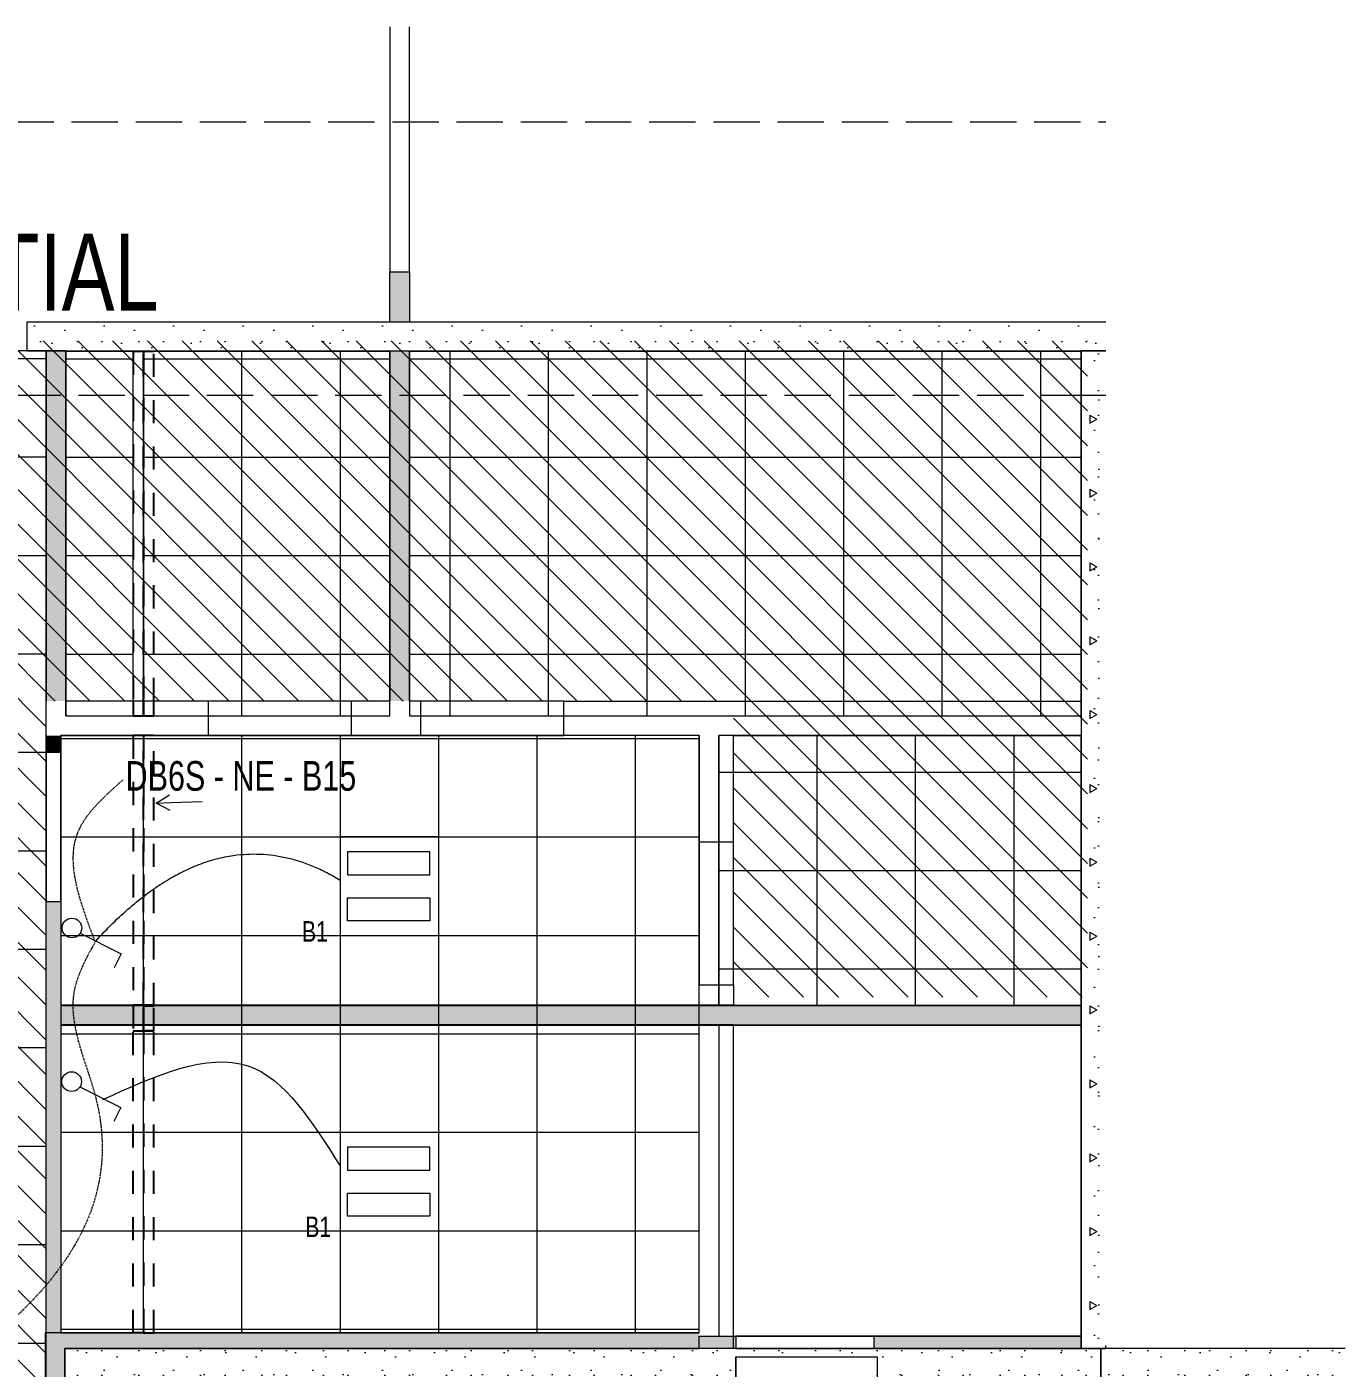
# Model space of a CAD drawing. Header units: millimetres. Extents: x -13681 to 12078, y -5706 to 16092.
# Drawn here: x 4042 to 12078, y 7918 to 16092 of the extents above; entities that cross this region are included whole.
import ezdxf

# ---------------------------------------------------------------- set-up
doc = ezdxf.new("R2010")
doc.units = ezdxf.units.MM
for name, pattern in [('DASHED2', [9.525, 6.35, -3.175]), ('IMPORT-Hidden Line _2_', [391.222223, 282.222223, -109]), ('IMPORT-Small Dashed _2_', [282.222222, 141.111111, -141.111111])]:
    doc.linetypes.add(name, pattern=pattern)
for name, color, linetype, lineweight in [('0_Pen_No__27', 7, 'Continuous', 13), ('0_Pen_No__41', 50, 'Continuous', 25), ('0_Pen_No__87', 251, 'Continuous', 13), ('A-Des_ Ceiling', 7, 'Continuous', 13), ('A-Des_ Ceiling_Pen_No__89', 123, 'Continuous', 13), ('A-Des_ Roofs_Pen_No__92', 23, 'Continuous', 13), ('A-Des_ Walls', 7, 'Continuous', 13), ('A-Des_ Walls_Pen_No__221', 10, 'Continuous', 13), ('A-Des_ Walls_Pen_No__27', 7, 'Continuous', 13), ('A-Des_ Walls_Pen_No__87', 251, 'Continuous', 13), ('A-DETL-____-OTLN', 10, 'Continuous', 13), ('A-DETL-GENF-OTLN', 92, 'Continuous', 25), ('A-Doc_ Reflected Ceiling Plan_Pen_No__85', 151, 'Continuous', 13), ('G-____-____-TEXT', 231, 'Continuous', 13), ('L40 Reflected Ceiling Plans_GF Existing Ground Presentation Plan_2_dwg', 8, 'Continuous', 13), ('New_A-Des_ Ceiling', 7, 'Continuous', 13), ('New_A-Des_ Ceiling_Pen_No__89', 123, 'Continuous', 13), ('New_A-Des_ Walls_Pen_No__193', 9, 'Continuous', 13), ('New_A-Des_ Walls_Pen_No__27', 7, 'Continuous', 13), ('New_A-Des_ Walls_Pen_No__87', 251, 'Continuous', 13)]:
    doc.layers.add(name, color=color, linetype=linetype, lineweight=lineweight)
doc.layers.add('_MEC LIGHTING', color=7, linetype='Continuous')
doc.styles.add('Arial Narrow', font='ARIALN.TTF', dxfattribs={"width": 0.9, "height": 125})
pattern_1 = [(180, (0, 0), (1e-13, 779.423), [48.75, -401.25]), (180, (-225, -389.7), (1e-13, 779.423), [48.75, -401.25]), (240, (0, 0), (-675, 389.71), [48.75, -401.25]), (240, (-450, 0), (-675, 389.71), [48.75, -401.25]), (300, (-48.75, 0), (675, 389.71), [48.75, -401.25]), (300, (-498.75, 0), (675, 389.71), [48.75, -401.25]), (180, (0, -75), (2e-14, 150), [0, -150, 0, -225]), (225, (-75, -75), (-106.066, 106.066), [0, -112.5, 0, -187.5])]

# ---------------------------------------------------------------- blocks, each defined once
blk = doc.blocks.new('L40 Reflected Ceiling Plans_GF Existing Ground Presentation Plan_2_dwg_Slab_21_4-12208790-Existing Enlarged Layout 1 RCP')
at = {"layer": 'A-Des_ Ceiling'}
h = blk.add_hatch(dxfattribs=at)
h.set_pattern_fill('FP_8', color=253, style=0, pattern_type=2)
h.set_pattern_definition([(0, (8259.7, 10950.8), (0, 600), []), (90, (8259.7, 10950.8), (-600, 4e-14), [])])
h.paths.add_polyline_path([(10469.7, 10128.3), (10469.7, 11773.3), (8259.7, 11773.3), (8259.7, 10128.3), (8349.7, 10128.3)])
at = {"layer": 'A-Des_ Ceiling_Pen_No__89', "color": 253}
for p, q in [((10469.7, 11773.3), (8349.7, 11773.3)), ((10469.7, 10179), (10469.7, 11773.3)), ((8259.7, 10128.3), (8349.7, 10128.3))]:
    blk.add_line(p, q, dxfattribs=at)
at = {"layer": 'A-Des_ Ceiling_Pen_No__89', "color": 253, "flags": 128}
for points in [[(8349.7, 11773.3), (8259.7, 11773.3), (8259.7, 10128.3)], [(8349.7, 10128.3), (10469.7, 10128.3), (10469.7, 10179)]]:
    blk.add_lwpolyline(points, dxfattribs=at)
blk = doc.blocks.new('L40 Reflected Ceiling Plans_GF Existing Ground Presentation Plan_2_dwg_Slab_25_4-12208794-Existing Enlarged Layout 1 RCP')
at = {"layer": 'A-Des_ Ceiling'}
h = blk.add_hatch(dxfattribs=at)
h.set_pattern_fill('FP_12', color=253, style=0, pattern_type=2)
h.set_pattern_definition([(0, (3174.7, 5071.1), (0, 600), []), (90, (3174.7, 5071.1), (-600, 4e-14), [])])
h.paths.add_polyline_path([(2189.7, 4008.3), (4159.7, 4008.3), (4159.7, 14118.3), (2189.7, 14118.3), (2189.7, 14113.3), (1269.7, 14113.3), (1269.7, 10098.3), (2189.7, 10098.3), (2189.7, 4953.3)])
at = {"layer": 'A-Des_ Ceiling_Pen_No__89', "color": 253}
for p, q in [((1289.7, 14113.3), (1269.7, 14113.3)), ((2797.2, 14118.3), (2189.7, 14118.3)), ((4042.2, 14118.3), (2797.2, 14118.3)), ((4159.7, 14118.3), (4042.2, 14118.3)), ((4159.7, 11983.3), (4159.7, 14118.3)), ((4159.7, 11773.3), (4159.7, 11983.3)), ((4159.7, 11673), (4159.7, 11773.3)), ((4159.7, 10763), (4159.7, 11673)), ((4159.7, 6393.3), (4159.7, 10763)), ((2189.7, 9056), (2189.7, 8186)), ((2189.7, 8186), (2189.7, 7789.9)), ((2189.7, 7789.9), (2189.7, 6919.9)), ((2189.7, 6919.9), (2189.7, 6423.3)), ((2189.7, 6423.3), (2189.7, 4953.3)), ((4159.7, 5403.3), (4159.7, 6393.3)), ((4159.7, 4008.3), (4159.7, 5403.3)), ((2189.7, 4953.3), (2189.7, 4008.3)), ((2189.7, 4008.3), (2210.7, 4008.3)), ((2210.7, 4008.3), (4154.7, 4008.3)), ((4154.7, 4008.3), (4159.7, 4008.3))]:
    blk.add_line(p, q, dxfattribs=at)
at = {"layer": 'A-Des_ Ceiling_Pen_No__89', "color": 253, "flags": 128}
for points in [[(1269.7, 14113.3), (1269.7, 10098.3), (2189.7, 10098.3), (2189.7, 9056)], [(2189.7, 14118.3), (2189.7, 14113.3), (1289.7, 14113.3)]]:
    blk.add_lwpolyline(points, dxfattribs=at)
blk = doc.blocks.new('L40 Reflected Ceiling Plans_GF Existing Ground Presentation Plan_2_dwg_Slab_30_4-12208799-Existing Enlarged Layout 1 RCP')
at = {"layer": 'A-Des_ Ceiling'}
h = blk.add_hatch(dxfattribs=at)
h.set_pattern_fill('FP_13', color=253, style=0, pattern_type=2)
h.set_pattern_definition([(0, (4753, 12869.2), (0, 600), []), (90, (4753, 12869.2), (-600, 4e-14), [])])
h.paths.add_polyline_path([(5639.1, 11893.3), (6254.7, 11893.3), (6254.7, 14113.3), (4753, 14113.3), (4753, 11893.3)])
at = {"layer": 'A-Des_ Ceiling_Pen_No__89', "color": 253}
for p, q in [((6254.7, 11983.3), (6254.7, 14113.3)), ((4753, 11983.3), (4753, 11893.3))]:
    blk.add_line(p, q, dxfattribs=at)
at = {"layer": 'A-Des_ Ceiling_Pen_No__89', "color": 253, "flags": 128}
for points in [[(6254.7, 14113.3), (4753, 14113.3), (4753, 11983.3)], [(4753, 11893.3), (6254.7, 11893.3), (6254.7, 11983.3)]]:
    blk.add_lwpolyline(points, dxfattribs=at)
blk = doc.blocks.new('L40 Reflected Ceiling Plans_GF Existing Ground Presentation Plan_2_dwg_Slab_31_4-12208800-Existing Enlarged Layout 1 RCP')
at = {"layer": 'A-Des_ Ceiling'}
h = blk.add_hatch(dxfattribs=at)
h.set_pattern_fill('FP_14', color=253, style=0, pattern_type=2)
h.set_pattern_definition([(0, (4279.7, 12869.2), (0, 600), []), (90, (4279.7, 12869.2), (-600, 4e-14), [])])
h.paths.add_polyline_path([(4279.7, 11893.3), (4690.3, 11893.3), (4690.3, 14113.3), (4279.7, 14113.3), (4279.7, 11983.3)])
at = {"layer": 'A-Des_ Ceiling_Pen_No__89', "color": 253}
for p, q in [((4279.7, 14113.3), (4279.7, 11983.3)), ((4279.7, 11983.3), (4279.7, 11893.3))]:
    blk.add_line(p, q, dxfattribs=at)
at = {"layer": 'A-Des_ Ceiling_Pen_No__89', "color": 253, "flags": 128}
for points in [[(4690.3, 11983.3), (4690.3, 14113.3), (4279.7, 14113.3)], [(4279.7, 11893.3), (4690.3, 11893.3), (4690.3, 11983.3)]]:
    blk.add_lwpolyline(points, dxfattribs=at)
blk = doc.blocks.new('L40 Reflected Ceiling Plans_GF Existing Ground Presentation Plan_2_dwg_Slab_32_4-12208801-Existing Enlarged Layout 1 RCP')
at = {"layer": 'A-Des_ Ceiling'}
h = blk.add_hatch(dxfattribs=at)
h.set_pattern_fill('FP_15', color=253, style=0, pattern_type=2)
h.set_pattern_definition([(0, (8422.2, 12869.2), (0, 600), []), (90, (8422.2, 12869.2), (-600, 4e-14), [])])
h.paths.add_polyline_path([(8261.2, 11893.3), (10469.7, 11893.3), (10469.7, 14113.3), (6374.7, 14113.3), (6374.7, 11893.3)])
at = {"layer": 'A-Des_ Ceiling_Pen_No__89', "color": 253}
for p, q in [((6374.7, 14113.3), (6374.7, 11983.3)), ((10469.7, 14113.3), (6374.7, 14113.3)), ((10469.7, 11893.3), (10469.7, 14113.3)), ((6374.7, 11983.3), (6374.7, 11893.3)), ((6374.7, 11893.3), (8349.7, 11893.3)), ((8349.7, 11893.3), (10469.7, 11893.3))]:
    blk.add_line(p, q, dxfattribs=at)
blk = doc.blocks.new('L40 Reflected Ceiling Plans_GF Existing Ground Presentation Plan_2_dwg_Slab_46_4-12208815-Existing Enlarged Layout 1 RCP')
at = {"layer": 'A-Des_ Ceiling_Pen_No__89', "color": 253}
for p, q in [((10469.7, 10008.3), (8349.7, 10008.3)), ((10469.7, 8113.3), (10469.7, 10008.3)), ((8259.7, 8113.3), (8364.7, 8113.3)), ((8364.7, 8113.3), (9204.7, 8113.3)), ((9204.7, 8113.3), (10469.7, 8113.3))]:
    blk.add_line(p, q, dxfattribs=at)
at = {"layer": 'A-Des_ Ceiling_Pen_No__89', "color": 253, "flags": 128}
blk.add_lwpolyline([(8349.7, 10008.3), (8259.7, 10008.3), (8259.7, 8113.3)], dxfattribs=at)
blk = doc.blocks.new('L40 Reflected Ceiling Plans_GF Existing Ground Presentation Plan_2_dwg_Slab_47_4-12208816-Existing Enlarged Layout 1 RCP')
at = {"layer": 'New_A-Des_ Ceiling'}
h = blk.add_hatch(dxfattribs=at)
h.set_pattern_fill('FP_17', color=253, style=0, pattern_type=2)
h.set_pattern_definition([(0, (4753, 8155.3), (0, 600), []), (90, (4753, 8155.3), (-600, 4e-14), [])])
h.paths.add_polyline_path([(5639.1, 8133.3), (8139.7, 8133.3), (8139.7, 11773.3), (4249.7, 11773.3), (4249.7, 8133.3), (4274.7, 8133.3)])
at = {"layer": 'New_A-Des_ Ceiling_Pen_No__89', "color": 253}
for p, q in [((4249.7, 11773.3), (4249.7, 11673)), ((4249.7, 11673), (4249.7, 10763)), ((4249.7, 10763), (4249.7, 8133.3)), ((4249.7, 8133.3), (8139.7, 8133.3))]:
    blk.add_line(p, q, dxfattribs=at)
at = {"layer": 'New_A-Des_ Ceiling_Pen_No__89', "color": 253, "flags": 128}
blk.add_lwpolyline([(8139.7, 8133.3), (8139.7, 11773.3), (4249.7, 11773.3)], dxfattribs=at)
blk = doc.blocks.new('L40 Reflected Ceiling Plans_GF Existing Ground Presentation Plan_2_dwg_Wall_11_4-12208829-Existing Enlarged Layout 1 RCP')
at = {"layer": 'A-Des_ Walls'}
for points in [[(4274.7, 8038.3), (4274.7, 8133.3), (4154.7, 8133.3), (4249.7, 8058.1)], [(4274.7, 8038.3), (4274.7, 8038.3), (4154.7, 8133.3), (4154.7, 8038.3), (4249.7, 8038.3)], [(4274.7, 6393.3), (4274.7, 8038.3), (4154.7, 8038.3), (4154.7, 6393.3), (4159.7, 6393.3)], [(4154.7, 4008.3), (4274.7, 4008.3), (4274.7, 5403.3), (4154.7, 5403.3), (4154.7, 4014.8)]]:
    blk.add_hatch(color=10, dxfattribs=at).paths.add_polyline_path(points)
at = {"layer": 'A-Des_ Walls_Pen_No__27', "color": 253}
for p, q in [((4274.7, 8133.3), (4249.7, 8133.3)), ((4274.7, 7798.3), (4274.7, 8038.3)), ((4274.7, 7793.4), (4274.7, 7798.3)), ((4274.7, 4008.3), (4154.7, 4008.3))]:
    blk.add_line(p, q, dxfattribs=at)
at = {"layer": 'A-Des_ Walls_Pen_No__27', "color": 253, "flags": 128}
for points in [[(4249.7, 8133.3), (4154.7, 8133.3), (4154.7, 6393.3), (4274.7, 6393.3), (4274.7, 7793.4)], [(4154.7, 4008.3), (4154.7, 5403.3), (4274.7, 5403.3), (4274.7, 4008.3)]]:
    blk.add_lwpolyline(points, dxfattribs=at)
at = {"layer": 'A-Des_ Walls_Pen_No__87', "color": 253, "flags": 128}
for points in [[(4154.7, 6393.3), (4154.7, 5898.3), (4154.7, 5403.3)], [(4274.7, 5403.3), (4274.7, 5898.3), (4274.7, 6393.3)]]:
    blk.add_lwpolyline(points, dxfattribs=at)
blk = doc.blocks.new('L40 Reflected Ceiling Plans_GF Existing Ground Presentation Plan_2_dwg_Wall_44_4-12208891-Existing Enlarged Layout 1 RCP')
at = {"layer": '0_Pen_No__27', "color": 253}
for p, q in [((5149.7, 11983.3), (4279.7, 11983.3)), ((6254.7, 11983.3), (6019.7, 11983.3)), ((6444.7, 11983.3), (6374.7, 11983.3)), ((7314.7, 11983.3), (10469.7, 11983.3)), ((8349.7, 11773.3), (10469.7, 11773.3))]:
    blk.add_line(p, q, dxfattribs=at)
at = {"layer": '0_Pen_No__27', "color": 253, "flags": 128}
for points in [[(4249.7, 11773.3), (5149.7, 11773.3), (5149.7, 11903.3), (5149.7, 11983.3)], [(6019.7, 11983.3), (6019.7, 11903.3), (6019.7, 11773.3), (6444.7, 11773.3), (6444.7, 11903.3), (6444.7, 11983.3)], [(8139.7, 11773.3), (7314.7, 11773.3), (7314.7, 11903.3), (7314.7, 11983.3)]]:
    blk.add_lwpolyline(points, dxfattribs=at)
at = {"layer": '0_Pen_No__87', "color": 253, "flags": 128}
for points in [[(6019.7, 11983.3), (5584.7, 11983.3), (5149.7, 11983.3)], [(7314.7, 11983.3), (6879.7, 11983.3), (6444.7, 11983.3)], [(5149.7, 11773.3), (5584.7, 11773.3), (6019.7, 11773.3)], [(6444.7, 11773.3), (6879.7, 11773.3), (7314.7, 11773.3)]]:
    blk.add_lwpolyline(points, dxfattribs=at)
at = {"layer": 'A-Des_ Walls_Pen_No__27', "color": 253}
blk.add_line((4159.7, 11773.3), (4159.7, 11983.3), dxfattribs=at)
blk = doc.blocks.new('L40 Reflected Ceiling Plans_GF Existing Ground Presentation Plan_2_dwg_Wall_45_4-12208892-Existing Enlarged Layout 1 RCP')
at = {"layer": 'A-Des_ Walls'}
blk.add_hatch(color=10, dxfattribs=at).paths.add_polyline_path([(4279.7, 11983.3), (4279.7, 14118.3), (4159.7, 14118.3), (4159.7, 11983.3)])
at = {"layer": 'A-Des_ Walls_Pen_No__27', "color": 253}
for p, q in [((4279.7, 14118.3), (4159.7, 14118.3)), ((4159.7, 14118.3), (4159.7, 11983.3)), ((4279.7, 11983.3), (4279.7, 14118.3))]:
    blk.add_line(p, q, dxfattribs=at)
blk = doc.blocks.new('L40 Reflected Ceiling Plans_GF Existing Ground Presentation Plan_2_dwg_Wall_49_4-12208896-Existing Enlarged Layout 1 RCP')
at = {"layer": 'A-Des_ Walls'}
blk.add_hatch(color=10, dxfattribs=at).paths.add_polyline_path([(6254.7, 11983.3), (6374.7, 11983.3), (6374.7, 14113.3), (6254.7, 14113.3), (6254.7, 12707.9)])
at = {"layer": 'A-Des_ Walls_Pen_No__27', "color": 253}
for p, q in [((6254.7, 14113.3), (6254.7, 11983.3)), ((6374.7, 11983.3), (6374.7, 14113.3))]:
    blk.add_line(p, q, dxfattribs=at)
blk = doc.blocks.new('L40 Reflected Ceiling Plans_GF Existing Ground Presentation Plan_2_dwg_Wall_50_4-12208898-Existing Enlarged Layout 1 RCP')
at = {"layer": '0_Pen_No__27', "color": 253}
for p, q in [((8349.7, 11124.8), (8349.7, 11773.3)), ((8349.7, 10254.8), (8349.7, 10179)), ((8349.7, 10179), (8349.7, 10128.3)), ((8349.7, 8113.3), (8349.7, 10008.3)), ((8349.7, 8038.3), (8349.7, 8113.3))]:
    blk.add_line(p, q, dxfattribs=at)
at = {"layer": '0_Pen_No__27', "color": 253, "flags": 128}
for points in [[(8139.7, 11773.3), (8139.7, 11124.8), (8269.7, 11124.8), (8349.7, 11124.8)], [(8139.7, 8133.3), (8139.7, 10254.8), (8269.7, 10254.8), (8349.7, 10254.8)]]:
    blk.add_lwpolyline(points, dxfattribs=at)
at = {"layer": '0_Pen_No__87', "color": 253, "flags": 128}
for points in [[(8139.7, 11124.8), (8139.7, 10689.8), (8139.7, 10254.8)], [(8349.7, 10254.8), (8349.7, 10689.8), (8349.7, 11124.8)]]:
    blk.add_lwpolyline(points, dxfattribs=at)
at = {"layer": 'A-Des_ Walls_Pen_No__27', "color": 253}
blk.add_line((8349.7, 8038.3), (8139.7, 8038.3), dxfattribs=at)
blk = doc.blocks.new('L40 Reflected Ceiling Plans_GF Existing Ground Presentation Plan_2_dwg_Wall_51_4-12208899-Existing Enlarged Layout 1 RCP')
at = {"layer": 'A-Des_ Walls'}
h = blk.add_hatch(dxfattribs=at)
h.set_pattern_fill('FP_20', color=253, style=0, pattern_type=2)
h.set_pattern_definition([(270, (0, 0), (779.423, 5e-14), [48.75, -401.25]), (270, (389.7, -225), (779.423, 5e-14), [48.75, -401.25]), (330, (0, 0), (389.71, 675), [48.75, -401.25]), (330, (0, -450), (389.71, 675), [48.75, -401.25]), (30, (0, -48.75), (-389.71, 675), [48.75, -401.25]), (30, (0, -498.75), (-389.71, 675), [48.75, -401.25]), (270, (75, 0), (150, 9e-15), [0, -150, 0, -225]), (315, (75, -75), (106.066, 106.066), [0, -112.5, 0, -187.5])])
h.paths.add_polyline_path([(10589.7, 8038.3), (10619.7, 8038.3), (10619.7, 14118.3), (10469.7, 14118.3), (10469.7, 8038.3)])
at = {"layer": 'A-Des_ Walls', "color": 253}
for p, q in [((10508.2, 14118.3), (10469.7, 14118.3)), ((10469.7, 14118.3), (10469.7, 10179)), ((10619.7, 14118.3), (10508.2, 14118.3)), ((10469.7, 10179), (10469.7, 10128.3)), ((10469.7, 10128.3), (10469.7, 10008.3)), ((10469.7, 10008.3), (10469.7, 8113.3)), ((10619.7, 8038.3), (10619.7, 8056.4))]:
    blk.add_line(p, q, dxfattribs=at)
at = {"layer": 'A-Des_ Walls', "color": 253, "flags": 128}
blk.add_lwpolyline([(10469.7, 8113.3), (10469.7, 8038.3), (10619.7, 8038.3)], dxfattribs=at)
at = {"layer": 'A-Des_ Walls_Pen_No__27', "color": 253}
for p, q in [((10469.7, 14118.3), (10469.7, 11983.3)), ((10469.7, 11773.3), (10469.7, 10179)), ((10469.7, 10179), (10469.7, 10128.3)), ((10469.7, 10128.3), (10469.7, 10008.3)), ((10469.7, 10008.3), (10469.7, 8113.3)), ((10469.7, 8113.3), (10469.7, 8038.3)), ((10619.7, 8038.3), (10619.7, 8056.4))]:
    blk.add_line(p, q, dxfattribs=at)
blk = doc.blocks.new('L40 Reflected Ceiling Plans_GF Existing Ground Presentation Plan_2_dwg_Wall_52_4-12208900-Existing Enlarged Layout 1 RCP')
at = {"layer": 'A-Des_ Walls'}
blk.add_hatch(color=10, dxfattribs=at).paths.add_polyline_path([(8139.7, 8038.3), (8139.7, 8133.3), (4274.7, 8133.3), (4274.7, 8038.3), (5639.1, 8038.3)])
at = {"layer": 'A-Des_ Walls_Pen_No__27', "color": 253}
for p, q in [((8139.7, 8133.3), (4274.7, 8133.3)), ((4274.7, 8038.3), (8139.7, 8038.3))]:
    blk.add_line(p, q, dxfattribs=at)
blk = doc.blocks.new('L40 Reflected Ceiling Plans_GF Existing Ground Presentation Plan_2_dwg_Wall_53_4-12208902-Existing Enlarged Layout 1 RCP')
at = {"layer": 'A-Des_ Walls'}
for points in [[(8364.7, 8038.3), (8364.7, 8113.3), (8139.7, 8113.3), (8139.7, 8038.3)], [(9224.7, 8038.3), (10469.7, 8038.3), (10469.7, 8113.3), (9204.7, 8113.3), (9204.7, 8038.3)]]:
    blk.add_hatch(color=10, dxfattribs=at).paths.add_polyline_path(points)
at = {"layer": 'A-Des_ Walls_Pen_No__27', "color": 253}
for p, q in [((9204.7, 8113.3), (9204.7, 8038.3)), ((8364.7, 8038.3), (8139.7, 8038.3)), ((9204.7, 8038.3), (10469.7, 8038.3))]:
    blk.add_line(p, q, dxfattribs=at)
at = {"layer": 'A-Des_ Walls_Pen_No__27', "color": 253, "flags": 128}
for points in [[(8139.7, 8038.3), (8139.7, 8113.3), (8364.7, 8113.3), (8364.7, 8038.3)], [(10469.7, 8038.3), (10469.7, 8113.3), (9204.7, 8113.3)]]:
    blk.add_lwpolyline(points, dxfattribs=at)
at = {"layer": 'A-Des_ Walls_Pen_No__87', "color": 253}
for p, q in [((9204.7, 8113.3), (8364.7, 8113.3)), ((8364.7, 8038.3), (9204.7, 8038.3))]:
    blk.add_line(p, q, dxfattribs=at)
blk = doc.blocks.new('L40 Reflected Ceiling Plans_GF Existing Ground Presentation Plan_2_dwg_Wall_54_4-12208903-Existing Enlarged Layout 1 RCP')
at = {"layer": 'A-Des_ Walls'}
blk.add_hatch(color=10, dxfattribs=at).paths.add_polyline_path([(10469.7, 10008.3), (10469.7, 10128.3), (8349.7, 10128.3), (8349.7, 10008.3)])
at = {"layer": 'A-Des_ Walls_Pen_No__221', "color": 253, "flags": 128}
blk.add_lwpolyline([(8349.7, 10008.3), (10469.7, 10008.3), (10469.7, 10128.3), (8349.7, 10128.3)], dxfattribs=at)
blk = doc.blocks.new('L40 Reflected Ceiling Plans_GF Existing Ground Presentation Plan_2_dwg_Wall_83_4-12208945-Existing Enlarged Layout 1 RCP')
at = {"layer": 'A-Des_ Walls'}
h = blk.add_hatch(dxfattribs=at)
h.set_pattern_fill('FP_18', color=253, style=0, pattern_type=2)
h.set_pattern_definition(pattern_1)
h.paths.add_polyline_path([(11999.7, 7798.3), (12078.4, 7798.3), (12078.4, 8038.3), (10589.7, 8038.3), (10589.7, 7798.3)])
at = {"layer": 'A-Des_ Walls', "color": 253}
for p, q in [((10589.7, 8038.3), (10589.7, 7798.3)), ((12078.4, 8038.3), (10589.7, 8038.3)), ((10589.7, 7798.3), (11999.7, 7798.3)), ((11999.7, 7798.3), (12078.4, 7798.3))]:
    blk.add_line(p, q, dxfattribs=at)
at = {"layer": 'A-Des_ Walls_Pen_No__27', "color": 253}
for p, q in [((12078.4, 8038.3), (10589.7, 8038.3)), ((10589.7, 7798.3), (11999.7, 7798.3))]:
    blk.add_line(p, q, dxfattribs=at)
blk = doc.blocks.new('L40 Reflected Ceiling Plans_GF Existing Ground Presentation Plan_2_dwg_Wall_118_4-12209002-Existing Enlarged Layout 1 RCP')
at = {"layer": 'A-Des_ Walls'}
for points in [[(6374.7, 14293.3), (6374.7, 14598.3), (6254.7, 14598.3), (6254.7, 14293.3)], [(6374.7, 14113.3), (6374.7, 14118.3), (6254.7, 14118.3), (6254.7, 14113.3)]]:
    blk.add_hatch(color=10, dxfattribs=at).paths.add_polyline_path(points)
at = {"layer": 'A-Des_ Walls_Pen_No__27', "color": 253}
for p, q in [((6374.7, 14598.3), (6374.7, 14293.3)), ((6374.7, 14293.3), (6254.7, 14293.3)), ((6254.7, 14118.3), (6374.7, 14118.3)), ((6254.7, 14113.3), (6254.7, 14118.3)), ((6374.7, 14118.3), (6374.7, 14113.3))]:
    blk.add_line(p, q, dxfattribs=at)
at = {"layer": 'A-Des_ Walls_Pen_No__27', "color": 253, "flags": 128}
blk.add_lwpolyline([(6254.7, 14293.3), (6254.7, 14598.3), (6374.7, 14598.3)], dxfattribs=at)
at = {"layer": 'A-Des_ Walls_Pen_No__87', "color": 253, "flags": 128}
for points in [[(6254.7, 16092.2), (6254.7, 15423.3), (6254.7, 14598.3)], [(6374.7, 14598.3), (6374.7, 15423.3), (6374.7, 16092.2)]]:
    blk.add_lwpolyline(points, dxfattribs=at)
blk = doc.blocks.new('L40 Reflected Ceiling Plans_GF Existing Ground Presentation Plan_2_dwg_Wall_154_4-12209059-Existing Enlarged Layout 1 RCP')
at = {"layer": 'A-Des_ Walls'}
h = blk.add_hatch(dxfattribs=at)
h.set_pattern_fill('FP_18', color=253, style=0, pattern_type=2)
h.set_pattern_definition(pattern_1)
h.paths.add_polyline_path([(10619.7, 14118.3), (10619.7, 14293.3), (4042.2, 14293.3), (4042.2, 14118.3), (10508.2, 14118.3)])
at = {"layer": 'A-Des_ Walls', "color": 253}
for p, q in [((4042.2, 14179), (4042.2, 14118.3)), ((4042.2, 14118.3), (10508.2, 14118.3)), ((10508.2, 14118.3), (10619.7, 14118.3))]:
    blk.add_line(p, q, dxfattribs=at)
at = {"layer": 'A-Des_ Walls', "color": 253, "flags": 128}
blk.add_lwpolyline([(10619.7, 14293.3), (4042.2, 14293.3), (4042.2, 14238.3), (4042.2, 14179)], dxfattribs=at)
at = {"layer": 'A-Des_ Walls_Pen_No__27', "color": 253, "flags": 128}
for points in [[(10619.7, 14293.3), (4042.2, 14293.3), (4042.2, 14238.3), (4042.2, 14179)], [(4042.2, 14179), (4042.2, 14118.3), (10469.7, 14118.3)]]:
    blk.add_lwpolyline(points, dxfattribs=at)
blk = doc.blocks.new('L40 Reflected Ceiling Plans_GF Existing Ground Presentation Plan_2_dwg_Wall_161_4-12209070-Existing Enlarged Layout 1 RCP')
at = {"layer": 'New_A-Des_ Walls_Pen_No__193'}
for points in [[(4249.7, 11673), (4249.7, 11773.3), (4159.7, 11773.3), (4159.7, 11673)], [(4159.7, 8133.3), (4249.7, 8133.3), (4249.7, 10763), (4159.7, 10763), (4159.7, 10179)]]:
    blk.add_hatch(color=10, dxfattribs=at).paths.add_polyline_path(points)
at = {"layer": 'New_A-Des_ Walls_Pen_No__27', "color": 253}
for p, q in [((4159.7, 11773.3), (4159.7, 11673)), ((4159.7, 8133.3), (4159.7, 10763)), ((4249.7, 8133.3), (4159.7, 8133.3))]:
    blk.add_line(p, q, dxfattribs=at)
at = {"layer": 'New_A-Des_ Walls_Pen_No__27', "color": 253, "flags": 128}
for points in [[(4159.7, 11673), (4249.7, 11673), (4249.7, 11773.3)], [(4159.7, 10763), (4249.7, 10763), (4249.7, 8133.3)]]:
    blk.add_lwpolyline(points, dxfattribs=at)
at = {"layer": 'New_A-Des_ Walls_Pen_No__87', "color": 253, "flags": 128}
for points in [[(4159.7, 11673), (4159.7, 11218), (4159.7, 10763)], [(4249.7, 10763), (4249.7, 11218), (4249.7, 11673)]]:
    blk.add_lwpolyline(points, dxfattribs=at)
blk = doc.blocks.new('L40 Reflected Ceiling Plans_GF Existing Ground Presentation Plan_2_dwg_Roof_1_4-12209086-Existing Enlarged Layout 1 RCP')
at = {"layer": 'A-Des_ Roofs_Pen_No__92', "color": 253, "linetype": 'IMPORT-Hidden Line _2_'}
for p, q in [((-13681.2, 15514.2), (10619.7, 15514.2)), ((10508.2, 13845.1), (1289.7, 13845.1)), ((10619.7, 13845.1), (10508.2, 13845.1))]:
    blk.add_line(p, q, dxfattribs=at)
blk = doc.blocks.new('L40 Reflected Ceiling Plans_GF Existing Ground Presentation Plan_2_dwg_Wall_167_4-12209103-Existing Enlarged Layout 1 RCP')
at = {"layer": 'A-Des_ Walls'}
h = blk.add_hatch(dxfattribs=at)
h.set_pattern_fill('FP_18', color=253, style=0, pattern_type=2)
h.set_pattern_definition(pattern_1)
h.paths.add_polyline_path([(9224.7, 7798.3), (10589.7, 7798.3), (10589.7, 8038.3), (4274.7, 8038.3), (4274.7, 7798.3), (8364.7, 7798.3), (8364.7, 7988.3), (9224.7, 7988.3)])
at = {"layer": 'A-Des_ Walls', "color": 253, "flags": 128}
blk.add_lwpolyline([(4274.7, 7798.3), (8364.7, 7798.3), (8364.7, 7848.3), (8364.7, 7988.3), (8794.7, 7988.3), (9224.7, 7988.3), (9224.7, 7848.3), (9224.7, 7798.3), (10589.7, 7798.3), (10589.7, 8038.3), (4274.7, 8038.3)], close=True, dxfattribs=at)
at = {"layer": 'A-Des_ Walls_Pen_No__27', "color": 253}
blk.add_line((10469.7, 8038.3), (7199.7, 8038.3), dxfattribs=at)
at = {"layer": 'A-Des_ Walls_Pen_No__27', "color": 253, "flags": 128}
for points in [[(6999.7, 8038.3), (4274.7, 8038.3), (4274.7, 7798.3), (6999.7, 7798.3)], [(8364.7, 7988.3), (8364.7, 7848.3), (8364.7, 7798.3), (7199.7, 7798.3)], [(9224.7, 7988.3), (9224.7, 7848.3), (9224.7, 7798.3), (10589.7, 7798.3)]]:
    blk.add_lwpolyline(points, dxfattribs=at)
at = {"layer": 'A-Des_ Walls_Pen_No__87', "color": 253, "flags": 128}
blk.add_lwpolyline([(8364.7, 7798.3), (8794.7, 7798.3), (9224.7, 7798.3)], dxfattribs=at)
blk = doc.blocks.new('L40 Reflected Ceiling Plans_GF Existing Ground Presentation Plan_2_dwg_ARROWHEAD_14-12209140-Existing Enlarged Layout 1 RCP')
at = {"layer": 'A-Doc_ Reflected Ceiling Plan_Pen_No__85', "color": 253}
blk.add_line((0, 0), (-1, 0), dxfattribs=at)
at = {"layer": 'A-Doc_ Reflected Ceiling Plan_Pen_No__85', "color": 253, "flags": 128}
blk.add_lwpolyline([(-0.9093, 0.525), (0, 0), (-0.9093, -0.525)], dxfattribs=at)
blk = doc.blocks.new('L40 Reflected Ceiling Plans_GF Existing Ground Presentation Plan_2_dwg-12074158-Existing Enlarged Layout 1 RCP')
at = {"layer": '0_Pen_No__41', "color": 213, "linetype": 'IMPORT-Small Dashed _2_'}
for p, q in [((4690.3, 14113.3), (4690.3, 11983.3)), ((4753, 14113.3), (4690.3, 14113.3)), ((4753, 11983.3), (4753, 14113.3)), ((4753, 14113.3), (4753, 11983.3)), ((4815.7, 14113.3), (4753, 14113.3)), ((4815.7, 11983.3), (4815.7, 14113.3)), ((4690.3, 11983.3), (4690.3, 11893.3)), ((4753, 11893.3), (4753, 11983.3)), ((4753, 11983.3), (4753, 11893.3)), ((4815.7, 11893.3), (4815.7, 11983.3)), ((4690.3, 11893.3), (4753, 11893.3)), ((4753, 11893.3), (4815.7, 11893.3)), ((4690.3, 11773.3), (4690.3, 10129.9)), ((4753, 11773.3), (4690.3, 11773.3)), ((4753, 10129.9), (4753, 11773.3)), ((4753, 11773.3), (4753, 10126.1)), ((4815.7, 11773.3), (4753, 11773.3)), ((4815.7, 10126.1), (4815.7, 11773.3)), ((4690.3, 10129.9), (4753, 10129.9)), ((4690.3, 10129.9), (4690.3, 9973.3)), ((4753, 10129.9), (4690.3, 10129.9)), ((4753, 9973.3), (4753, 10129.9)), ((4753, 10129.9), (4753, 9973.3)), ((4815.7, 10129.9), (4753, 10129.9)), ((4753, 10126.1), (4815.7, 10126.1)), ((4815.7, 9973.3), (4815.7, 10129.9)), ((4690.3, 9973.3), (4753, 9973.3)), ((4690.3, 9973.3), (4753, 9973.3)), ((4690.3, 8133.3), (4690.3, 9973.3)), ((4753, 9973.3), (4815.7, 9973.3)), ((4753, 9973.3), (4753, 8133.3)), ((4815.7, 9973.3), (4753, 9973.3)), ((4753, 9973.3), (4753, 8133.3)), ((4815.7, 8133.3), (4815.7, 9973.3)), ((4753, 8133.3), (4690.3, 8133.3)), ((4753, 8133.3), (4815.7, 8133.3))]:
    blk.add_line(p, q, dxfattribs=at)
at = {"layer": 'A-Doc_ Reflected Ceiling Plan_Pen_No__85', "color": 253}
blk.add_line((4922.3, 11364.9), (5111.3, 11371.5), dxfattribs=at)
for name in ['L40 Reflected Ceiling Plans_GF Existing Ground Presentation Plan_2_dwg_Wall_118_4-12209002-Existing Enlarged Layout 1 RCP', 'L40 Reflected Ceiling Plans_GF Existing Ground Presentation Plan_2_dwg_Roof_1_4-12209086-Existing Enlarged Layout 1 RCP', 'L40 Reflected Ceiling Plans_GF Existing Ground Presentation Plan_2_dwg_Wall_154_4-12209059-Existing Enlarged Layout 1 RCP', 'L40 Reflected Ceiling Plans_GF Existing Ground Presentation Plan_2_dwg_Slab_25_4-12208794-Existing Enlarged Layout 1 RCP', 'L40 Reflected Ceiling Plans_GF Existing Ground Presentation Plan_2_dwg_Wall_45_4-12208892-Existing Enlarged Layout 1 RCP', 'L40 Reflected Ceiling Plans_GF Existing Ground Presentation Plan_2_dwg_Slab_31_4-12208800-Existing Enlarged Layout 1 RCP', 'L40 Reflected Ceiling Plans_GF Existing Ground Presentation Plan_2_dwg_Slab_30_4-12208799-Existing Enlarged Layout 1 RCP', 'L40 Reflected Ceiling Plans_GF Existing Ground Presentation Plan_2_dwg_Wall_49_4-12208896-Existing Enlarged Layout 1 RCP', 'L40 Reflected Ceiling Plans_GF Existing Ground Presentation Plan_2_dwg_Slab_32_4-12208801-Existing Enlarged Layout 1 RCP', 'L40 Reflected Ceiling Plans_GF Existing Ground Presentation Plan_2_dwg_Wall_51_4-12208899-Existing Enlarged Layout 1 RCP', 'L40 Reflected Ceiling Plans_GF Existing Ground Presentation Plan_2_dwg_Wall_44_4-12208891-Existing Enlarged Layout 1 RCP', 'L40 Reflected Ceiling Plans_GF Existing Ground Presentation Plan_2_dwg_Wall_161_4-12209070-Existing Enlarged Layout 1 RCP', 'L40 Reflected Ceiling Plans_GF Existing Ground Presentation Plan_2_dwg_Slab_47_4-12208816-Existing Enlarged Layout 1 RCP', 'L40 Reflected Ceiling Plans_GF Existing Ground Presentation Plan_2_dwg_Wall_50_4-12208898-Existing Enlarged Layout 1 RCP', 'L40 Reflected Ceiling Plans_GF Existing Ground Presentation Plan_2_dwg_Slab_21_4-12208790-Existing Enlarged Layout 1 RCP', 'L40 Reflected Ceiling Plans_GF Existing Ground Presentation Plan_2_dwg_Wall_54_4-12208903-Existing Enlarged Layout 1 RCP', 'L40 Reflected Ceiling Plans_GF Existing Ground Presentation Plan_2_dwg_Slab_46_4-12208815-Existing Enlarged Layout 1 RCP', 'L40 Reflected Ceiling Plans_GF Existing Ground Presentation Plan_2_dwg_Wall_11_4-12208829-Existing Enlarged Layout 1 RCP', 'L40 Reflected Ceiling Plans_GF Existing Ground Presentation Plan_2_dwg_Wall_52_4-12208900-Existing Enlarged Layout 1 RCP', 'L40 Reflected Ceiling Plans_GF Existing Ground Presentation Plan_2_dwg_Wall_53_4-12208902-Existing Enlarged Layout 1 RCP', 'L40 Reflected Ceiling Plans_GF Existing Ground Presentation Plan_2_dwg_Wall_167_4-12209103-Existing Enlarged Layout 1 RCP', 'L40 Reflected Ceiling Plans_GF Existing Ground Presentation Plan_2_dwg_Wall_83_4-12208945-Existing Enlarged Layout 1 RCP']:
    blk.add_blockref(name, (0, 0))
at = {"xscale": 91.20000000000002, "yscale": 91.20000000000002, "zscale": 91.20000000000002, "rotation": 181.9998032293446}
blk.add_blockref('L40 Reflected Ceiling Plans_GF Existing Ground Presentation Plan_2_dwg_ARROWHEAD_14-12209140-Existing Enlarged Layout 1 RCP', (4831.2, 11361.7), dxfattribs=at)

msp = doc.modelspace()

# ---------------------------------------------------------------- hatches: boundary and pattern name
at = {"true_color": 0xed1f24}
h = msp.add_hatch(color=240, dxfattribs=at)
h.dxf.hatch_style = 1
h.paths.add_polyline_path([(4690.3, 10129), (4249.7, 10129), (4249.7, 10008.2), (4690.3, 10008.2)])
edge = h.paths.add_edge_path()
edge.add_spline(control_points=[(6872.9, 10008.2), (6869.9, 10069), (6860.8, 10129)], knot_values=[0.965741, 0.965741, 0.965741, 1.132858, 1.132858, 1.132858], degree=2, periodic=0)
edge.add_line((6860.8, 10129), (4815.7, 10129))
edge.add_line((4815.7, 10129), (4815.7, 10126.1))
edge.add_line((4815.7, 10126.1), (4815.7, 10008.2))
edge.add_line((4815.7, 10008.2), (6872.9, 10008.2))
edge = h.paths.add_edge_path()
edge.add_line((8139.7, 10129), (6860.8, 10129))
edge.add_spline(control_points=[(6860.8, 10129), (6869.9, 10069), (6872.9, 10008.2)], knot_values=[0.965741, 0.965741, 0.965741, 1.132858, 1.132858, 1.132858], degree=2, periodic=0)
edge.add_line((6872.9, 10008.2), (8139.7, 10008.2))
edge.add_line((8139.7, 10008.2), (8139.7, 10129))
h.paths.add_polyline_path([(10469.7, 10128.3), (8349.7, 10128.3), (8259.7, 10128.3), (8139.7, 10128.3), (8139.7, 10008.2), (8259.7, 10008.2), (8259.7, 10008.3), (8349.7, 10008.3), (10469.7, 10008.3)])
h = msp.add_hatch(color=240, dxfattribs=at)
h.dxf.hatch_style = 1
h.paths.add_polyline_path([(4753, 10129), (4690.3, 10129), (4690.3, 10008.2), (4753, 10008.2)])
h.paths.add_polyline_path([(4815.7, 10126.1), (4753, 10126.1), (4753, 10008.2), (4815.7, 10008.2)])
at = {"layer": 'A-DETL-GENF-OTLN', "lineweight": 13}
h = msp.add_hatch(dxfattribs=at)
h.set_pattern_fill('FP_23', color=130, style=0, pattern_type=2)
h.set_pattern_definition([(135, (-99.47, -36.2), (-106.066, -106.066), [])])
h.paths.add_polyline_path([(12064.6, 1373.3), (12064.6, 7793.4), (4159.7, 7793.4), (4159.7, 11983.3), (8349.7, 11983.3), (8349.7, 10179), (10508.2, 10179), (10508.2, 14179), (1289.7, 14179), (1289.7, 10179), (2210.7, 10179), (2210.7, 3825.8), (-929.5, 3825.8), (-929.5, 7793.4), (-3541.9, 7793.4), (-3541.9, 3825.8), (-10849.9, 3825.8), (-10849.9, 1373.3), (5639.1, 1373.3)])

# ---------------------------------------------------------------- linework, layer by layer
for p, q in [((8349.6, 10129), (4248.3, 10129)), ((8349.9, 10008.2), (4249.6, 10008.2))]:
    msp.add_line(p, q)
at = {"layer": '_MEC LIGHTING', "color": 20, "lineweight": 18}
for p, q in [((4367.7, 10568.4), (4617.9, 10442.7)), ((4617.9, 10442.7), (4575.5, 10358.3)), ((4365.8, 9632.2), (4616, 9506.5)), ((4616, 9506.5), (4573.5, 9422.1))]:
    msp.add_line(p, q, dxfattribs=at)
for centre in [(4317.1, 10600.6), (4315.2, 9664.4)]:
    msp.add_circle(centre, 60, dxfattribs=at)
at = {"layer": 'A-DETL-____-OTLN', "color": 20, "lineweight": 18}
for p, q in [((5952.8, 11155.3), (5952.8, 10555.3)), ((6552.8, 11155.3), (5952.8, 11155.3)), ((6552.8, 10555.3), (6552.8, 11155.3)), ((5997.8, 11065.3), (5997.8, 10925.3)), ((6497.8, 11065.3), (5997.8, 11065.3)), ((6497.8, 10925.3), (6497.8, 11065.3)), ((5997.8, 10925.3), (6497.8, 10925.3)), ((5997.8, 10785.3), (6497.8, 10785.3)), ((5997.8, 10645.3), (5997.8, 10785.3)), ((6497.8, 10785.3), (6497.8, 10645.3)), ((6497.8, 10645.3), (5997.8, 10645.3)), ((5952.8, 10555.3), (6552.8, 10555.3)), ((5952.8, 9355.3), (5952.8, 8755.3)), ((6552.8, 9355.3), (5952.8, 9355.3)), ((6552.8, 8755.3), (6552.8, 9355.3)), ((5997.8, 9265.3), (5997.8, 9125.3)), ((6497.8, 9265.3), (5997.8, 9265.3)), ((6497.8, 9125.3), (6497.8, 9265.3)), ((5997.8, 9125.3), (6497.8, 9125.3)), ((5997.8, 8985.3), (6497.8, 8985.3)), ((5997.8, 8845.3), (5997.8, 8985.3)), ((6497.8, 8985.3), (6497.8, 8845.3)), ((6497.8, 8845.3), (5997.8, 8845.3)), ((5952.8, 8755.3), (6552.8, 8755.3))]:
    msp.add_line(p, q, dxfattribs=at)
at = {"layer": 'A-DETL-____-OTLN', "color": 18, "linetype": 'DASHED2', "true_color": 0x000000}
for points in [[(4457.5, 10521), (4354, 11184), (4628.2, 11503)], [(4460.5, 10519.2), (4328.6, 10203.4), (4457.1, 9585.8), (1792.9, 6946.6)]]:
    msp.add_spline(points, degree=3, dxfattribs=at)
at = {"layer": 'A-DETL-____-OTLN', "color": 20, "lineweight": 18}
msp.add_open_spline([(4462, 10521.1), (5210.2, 11342.1), (5952.8, 10892.8)], degree=2, dxfattribs=at)
at = {"layer": 'A-DETL-____-OTLN', "color": 1}
msp.add_spline([(4506.4, 9556), (5389.6, 9760.4), (5951.8, 9150.7)], degree=3, dxfattribs=at)

# ---------------------------------------------------------------- block references
at = {"layer": 'L40 Reflected Ceiling Plans_GF Existing Ground Presentation Plan_2_dwg', "color": 253}
msp.add_blockref('L40 Reflected Ceiling Plans_GF Existing Ground Presentation Plan_2_dwg-12074158-Existing Enlarged Layout 1 RCP', (0, 0), dxfattribs=at)

# ---------------------------------------------------------------- texts
at = {"layer": 'G-____-____-TEXT', "color": 7, "attachment_point": 1, "style": 'Arial Narrow'}
for s, insert, char_height, width in [('DB6S ESSENTIAL AND NON-ESSENTIAL', (-4385.3, 14831.2), 468.48, 10759.473), ('DB6S - NE - B15', (4644.2, 11617.7), 180.496, 1575.787), ('B1', (5719.7, 10642.3), 125, 191.202), ('B1', (5739.7, 8842.3), 125, 191.202)]:
    msp.add_mtext(s, dxfattribs=dict(at, insert=insert, char_height=char_height, width=width))

doc.saveas('drawing.dxf')
